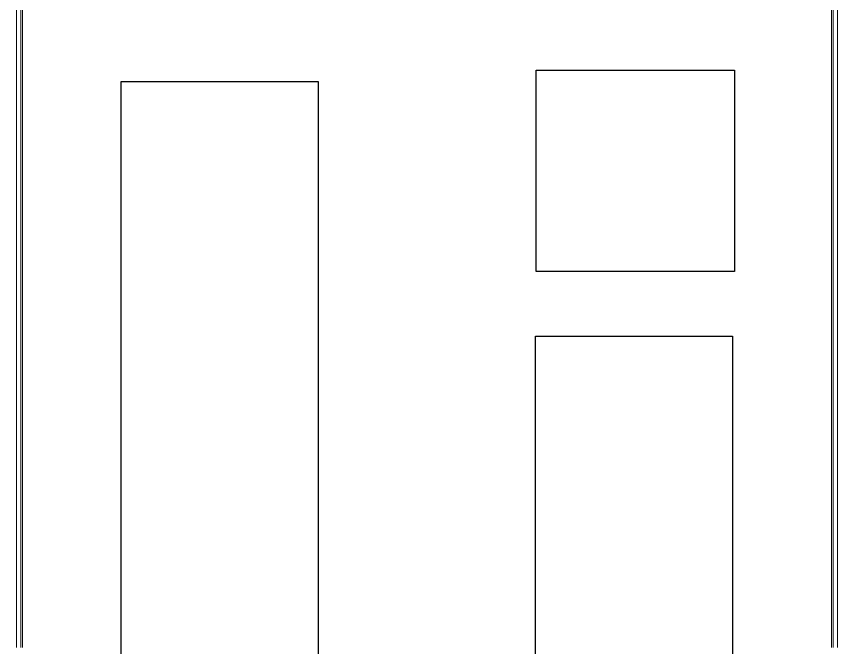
# Model space of a CAD drawing. Header units: millimetres. Extents: x -10 to 46, y -18 to 125.
# Drawn here: x 1.48 to 34.32, y 74.48 to 99.74 of the extents above; entities that cross this region are included whole.
import ezdxf

# ---------------------------------------------------------------- set-up
doc = ezdxf.new("R2010")
doc.units = ezdxf.units.MM
doc.layers.add('20KMB2_0', color=7, linetype='Continuous')

msp = doc.modelspace()

# ---------------------------------------------------------------- linework, layer by layer
at = {"color": 7}
for points in [[(22.261, 97.589), (30.195, 97.589), (30.195, 89.53), (22.261, 89.53)], [(5.672, 97.141), (13.55, 97.141), (13.55, 22.258), (5.672, 22.258)], [(22.239, 86.95), (30.117, 86.95), (30.117, 12.067), (22.239, 12.067)]]:
    msp.add_lwpolyline(points, close=True, dxfattribs=at)
at = {"layer": '20KMB2_0', "color": 0, "linetype": 'ByBlock', "lineweight": 18}
for p, q in [((1.48, 74.483), (1.478, 124.895)), ((34.316, 74.484), (34.318, 124.895)), ((1.649, 124.651), (1.649, 74.483)), ((1.723, 124.66), (1.723, 74.483)), ((34.073, 124.66), (34.073, 74.484)), ((34.147, 124.651), (34.147, 74.484))]:
    msp.add_line(p, q, dxfattribs=at)

doc.saveas('drawing.dxf')
